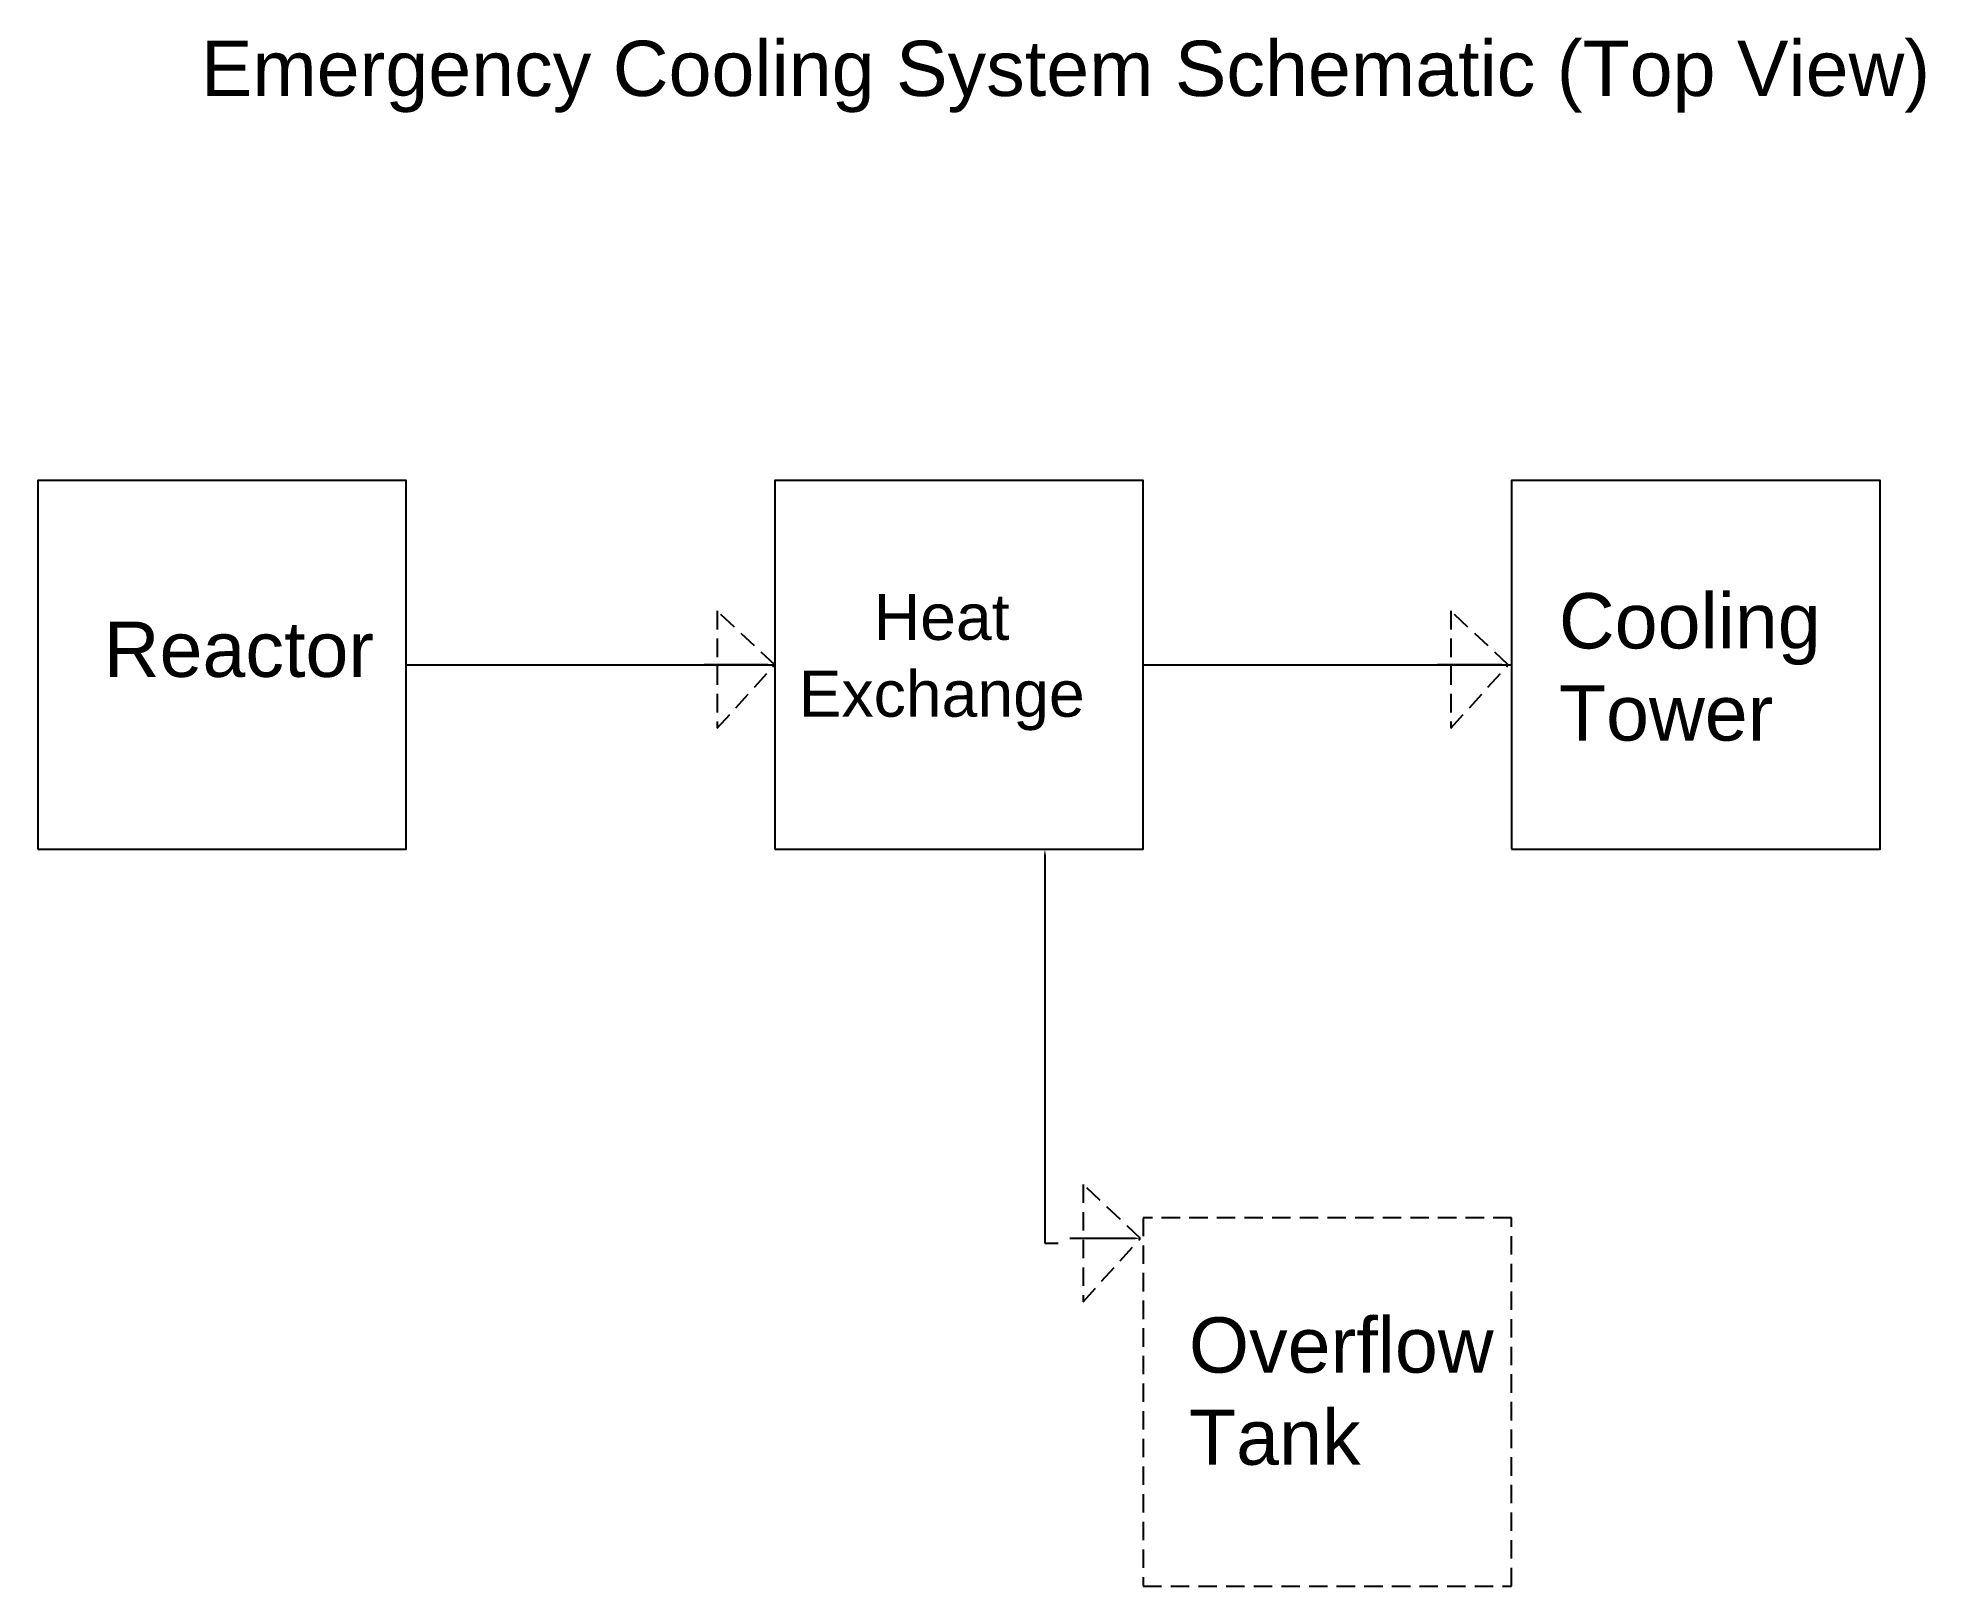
# Model space of a CAD drawing. Header units: feet. Extents: x 10 to 61.2, y 60 to 102.
import ezdxf
from ezdxf import colors
from ezdxf.entities.mleader import LeaderData, LeaderLine
from ezdxf.math import Vec2, Vec3

# ---------------------------------------------------------------- set-up
doc = ezdxf.new("R2010")
doc.units = ezdxf.units.FT
doc.header["$MEASUREMENT"] = 0
doc.linetypes.add('DASHED', pattern=[0.75, 0.5, -0.25])
doc.styles.get("Standard").update_dxf_attribs({"font": 'arial.ttf'})

msp = doc.modelspace()

# ---------------------------------------------------------------- linework, layer by layer
at = {"color": 5, "linetype": 'DASHED'}
for p, q in [((28.442, 86.462), (28.442, 83.281)), ((30, 85), (28.442, 86.462)), ((48.35, 86.462), (48.35, 83.281)), ((49.908, 85), (48.35, 86.462)), ((28.442, 83.281), (30, 85)), ((48.35, 83.281), (49.908, 85))]:
    msp.add_line(p, q, dxfattribs=at)
at = {"color": 5}
for p, q in [((20, 85), (30, 85)), ((40, 85), (50, 85))]:
    msp.add_line(p, q, dxfattribs=at)
at = {"linetype": 'DASHED'}
for p, q in [((30, 85), (30, 85)), ((49.908, 85), (49.908, 85)), ((28.442, 83.281), (28.442, 83.281)), ((48.35, 83.281), (48.35, 83.281)), ((39.927, 69.44), (39.927, 69.44)), ((38.369, 67.721), (38.369, 67.721))]:
    msp.add_line(p, q, dxfattribs=at)
at = {"color": 1, "linetype": 'DASHED'}
for p, q in [((38.369, 70.902), (38.369, 67.721)), ((39.927, 69.44), (38.369, 70.902)), ((38.369, 67.721), (39.927, 69.44))]:
    msp.add_line(p, q, dxfattribs=at)
for points in [[(10, 80), (20, 80), (20, 90), (10, 90)], [(30, 80), (40, 80), (40, 90), (30, 90)], [(50, 80), (60, 80), (60, 90), (50, 90)]]:
    msp.add_lwpolyline(points, close=True)
at = {"linetype": 'DASHED'}
msp.add_lwpolyline([(40, 60), (50, 60), (50, 70), (40, 70)], close=True, dxfattribs=at)

# ---------------------------------------------------------------- texts
for s, width, insert, char_height, attachment_point in [('Emergency Cooling System Schematic (Top View)', 50.24624, (14.427, 101.936), 1.5, 1), ('Heat \\PExchange', 16.19539, (34.531, 85.072), 1.25, 5), ('Cooling Tower', 10, (51.282, 86.946), 1.5, 1), ('Overflow Tank', 7.74336, (41.243, 67.296), 1.5, 1)]:
    msp.add_mtext_dynamic_manual_height_columns(s, width=width, gutter_width=1, heights=[0], dxfattribs=dict(at, insert=insert, char_height=char_height, attachment_point=attachment_point))
at = {"linetype": 'DASHED', "insert": (11.792, 86.173), "char_height": 1.5, "attachment_point": 1}
msp.add_mtext('Reactor', dxfattribs=at)

# ---------------------------------------------------------------- leaders
at = {"color": 5, "linetype": 'DASHED'}
ml = msp.add_multileader_mtext('Standard', dxfattribs=at)
ml.set_content('', color=5)
ml.set_leader_properties()
ml.build(insert=Vec2(0, 0))
ml.multileader.update_dxf_attribs({"dogleg_length": 0.36, "arrow_head_size": 0.18})
ctx = ml.context
ctx.base_point, ctx.char_height, ctx.arrow_head_size, ctx.landing_gap_size, ctx.plane_origin = Vec3(27.902, 85), 0.18, 0.18, 0.09, Vec3(28, 85)
ctx.text_align_type = 2
notes = []
notes.append((ctx, [(1, (1, 1, 0), (28.442, 85), (-1, 0), 0.36, [(0, [(30, 85)], 0, [])])]))
ctx.mtext.insert, ctx.mtext.alignment, ctx.mtext.flow_direction = Vec3(27.992, 85.09), 3, 5
ml = msp.add_multileader_mtext('Standard', dxfattribs=at)
ml.set_content('', color=5)
ml.set_leader_properties()
ml.build(insert=Vec2(0, 0))
ml.multileader.update_dxf_attribs({"dogleg_length": 0.36, "arrow_head_size": 0.18})
ctx = ml.context
ctx.base_point, ctx.char_height, ctx.arrow_head_size, ctx.landing_gap_size, ctx.plane_origin = Vec3(47.81, 85), 0.18, 0.18, 0.09, Vec3(47.908, 85)
ctx.text_align_type = 2
notes.append((ctx, [(1, (1, 1, 0), (48.35, 85), (-1, 0), 0.36, [(0, [(49.908, 85)], 0, [])])]))
ctx.mtext.insert, ctx.mtext.alignment, ctx.mtext.flow_direction = Vec3(47.9, 85.09), 3, 5
at = {"color": 1, "linetype": 'DASHED'}
ml = msp.add_multileader_mtext('Standard', dxfattribs=at)
ml.set_content('', color=1)
ml.set_leader_properties()
ml.build(insert=Vec2(0, 0))
ml.multileader.update_dxf_attribs({"dogleg_length": 0.36, "arrow_head_size": 0.18})
ctx = ml.context
ctx.base_point, ctx.char_height, ctx.arrow_head_size, ctx.landing_gap_size, ctx.plane_origin = Vec3(37.693, 69.312), 0.18, 0.18, 0.09, Vec3(37.333, 79.312)
notes.append((ctx, [(0, (1, 1, 0), (37.333, 69.312), (1, 0), 0.36, [(0, [(37.333, 80)], 0, [])])]))
ctx.mtext.insert, ctx.mtext.flow_direction = Vec3(37.783, 69.402), 5
ml = msp.add_multileader_mtext('Standard', dxfattribs=at)
ml.set_content('', color=1)
ml.set_leader_properties()
ml.build(insert=Vec2(0, 0))
ml.multileader.update_dxf_attribs({"dogleg_length": 0.36, "arrow_head_size": 0.18})
ctx = ml.context
ctx.base_point, ctx.char_height, ctx.arrow_head_size, ctx.landing_gap_size, ctx.plane_origin = Vec3(37.829, 69.44), 0.18, 0.18, 0.09, Vec3(37.927, 69.44)
ctx.text_align_type = 2
notes.append((ctx, [(1, (1, 1, 0), (38.369, 69.44), (-1, 0), 0.36, [(0, [(39.927, 69.44)], 0, [])])]))
ctx.mtext.insert, ctx.mtext.alignment, ctx.mtext.flow_direction = Vec3(37.919, 69.53), 3, 5
for ctx, leaders in notes:
    for number, flags, end, landing, length, lines in leaders:
        leader = LeaderData()
        leader.index, (leader.has_last_leader_line, leader.has_dogleg_vector, leader.attachment_direction) = number, flags
        leader.last_leader_point, leader.dogleg_vector, leader.dogleg_length = Vec3(end), Vec3(landing), length
        for number, points, colour, breaks in lines:
            line = LeaderLine()
            line.index, line.vertices, line.color, line.breaks = number, Vec3.list(points), colors.encode_raw_color(colour), breaks
            leader.lines.append(line)
        ctx.leaders.append(leader)

doc.saveas('drawing.dxf')
